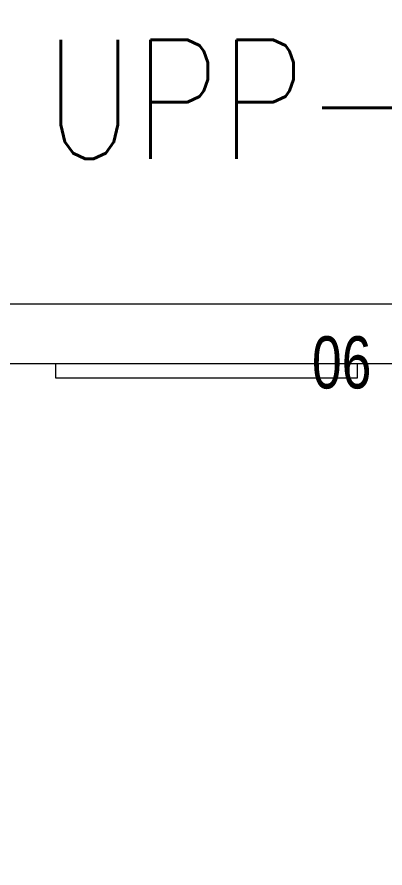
# Model space of a CAD drawing. Header units: inches. Extents: x -12418 to 57169, y -29325 to 19878.
# Drawn here: x 39298 to 39916, y -3694 to -2266 of the extents above; entities that cross this region are included whole.
import ezdxf
from ezdxf import colors
from ezdxf.entities.mleader import LeaderData, LeaderLine
from ezdxf.math import Vec2, Vec3

# ---------------------------------------------------------------- set-up
doc = ezdxf.new("R2010")
doc.units = ezdxf.units.IN
doc.header["$LTSCALE"] = 25
doc.header["$MEASUREMENT"] = 0
doc.linetypes.add('DASHDOT', pattern=[25.4, 12.7, -6.35, 0, -6.35])
doc.layers.get('0').update_dxf_attribs({"color": 8})
for name, color, linetype, lineweight in [('00-Ground Floor$0$72_EGR_EQP_TAG', 142, 'Continuous', 5), ('00-Ground Floor$0$LOADING', 253, 'Continuous', 5), ('00-Ground Floor$0$Walls', 251, 'Continuous', 5), ('E-LITE-CIRC @ 100', 6, 'Continuous', 25), ('E-LITE-CLNG-CNDT', 6, 'DASHDOT', 35)]:
    doc.layers.add(name, color=color, linetype=linetype, lineweight=lineweight)
doc.styles.add('00-Ground Floor$0$X3G_ENTITY_257CFD', font='swisscl.ttf', dxfattribs={"height": 200})
doc.styles.add('DC_Simplex', font='SIMPLEX.shx', dxfattribs={"width": 0.7})

# ---------------------------------------------------------------- blocks, each defined once
blk = doc.blocks.new('00-Ground Floor')
at = {"layer": '00-Ground Floor$0$LOADING', "elevation": 0}
blk.add_lwpolyline([(39363.3, -2872.4), (39363.3, -2847.4), (39869.3, -2847.4), (39869.3, -2872.4), (39363.3, -2872.4)], dxfattribs=at)
at = {"layer": '00-Ground Floor$0$Walls'}
for p, q in [((37849.5, -2747.4, 0), (49047.9, -2747.4, 0)), ((37949.5, -2847.4, 0), (41699, -2847.4, 0))]:
    blk.add_line(p, q, dxfattribs=at)
at = {"layer": '00-Ground Floor$0$72_EGR_EQP_TAG', "insert": (39843.5, -2801.9, 0), "char_height": 87.47, "attachment_point": 2, "style": '00-Ground Floor$0$X3G_ENTITY_257CFD'}
blk.add_mtext('06', dxfattribs=at)
blk = doc.blocks.new('ARR0W')
at = {"color": 45}
blk.add_ellipse((0, 0), major_axis=(0.4, 0), ratio=0.4, dxfattribs=at)
at = {"color": 45, "ltscale": 0.5}
blk.add_solid([(-1.4, 0.167), (-0.4, 0), (-1.4, -0.167)], dxfattribs=at)

msp = doc.modelspace()

# ---------------------------------------------------------------- block references
at = {"layer": 'E-LITE-CLNG-CNDT'}
msp.add_blockref('00-Ground Floor', (0, 0), dxfattribs=at)

# ---------------------------------------------------------------- leaders
at = {"layer": 'E-LITE-CIRC @ 100'}
ml = msp.add_multileader_mtext('Standard', dxfattribs=at)
ml.set_content('{\\Fdc_el_romans|c0;\\W0.8;TO\\Fromans|c0; \\Fsimplex|c0;UPP-GF/S18}', color=256, style='DC_Simplex')
ml.set_leader_properties()
ml.set_arrow_properties(name='ARR0W')
ml.build(insert=Vec2(0, 0))
ml.multileader.update_dxf_attribs({"dogleg_length": 200, "arrow_head_size": 140, "scale": 100})
ctx = ml.context
ctx.base_point, ctx.scale, ctx.char_height, ctx.arrow_head_size, ctx.landing_gap_size, ctx.plane_origin, ctx.plane_x_axis, ctx.plane_y_axis = Vec3(38797.6, -2437.7, 0), 100, 200, 140, 140, Vec3(51335.8, -8545.2, 0), Vec3(1, 0.000001, 0), Vec3(-0.000001, 1, 0)
notes = []
notes.append((ctx, [(0, (1, 1, 0), (38688.8, -2437.7, 0), (1, 0.000001, 0), 108.8, [(0, [(37864.8, -4024, 0)], 0, [])])]))
ctx.mtext.insert, ctx.mtext.text_direction, ctx.mtext.rotation, ctx.mtext.flow_direction = Vec3(38937.6, -2304.3, 0), Vec3(1, 0.000001, 0), 0.000001, 5
for ctx, leaders in notes:
    for number, flags, end, landing, length, lines in leaders:
        leader = LeaderData()
        leader.index, (leader.has_last_leader_line, leader.has_dogleg_vector, leader.attachment_direction) = number, flags
        leader.last_leader_point, leader.dogleg_vector, leader.dogleg_length = Vec3(end), Vec3(landing), length
        for number, points, colour, breaks in lines:
            line = LeaderLine()
            line.index, line.vertices, line.color, line.breaks = number, Vec3.list(points), colors.encode_raw_color(colour), breaks
            leader.lines.append(line)
        ctx.leaders.append(leader)

doc.saveas('drawing.dxf')
